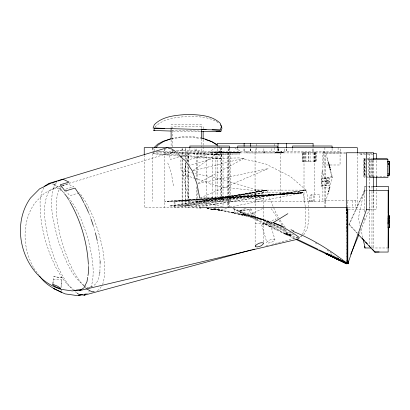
<?xml version="1.0" encoding="UTF-8"?>
<svg xmlns="http://www.w3.org/2000/svg" width="410" height="410" viewBox="0 0 410 410"><rect width="100%" height="100%" fill="white"/><g stroke="black" fill="none" stroke-linecap="round" stroke-linejoin="round"><path stroke-width="0.31" stroke-dasharray="2.05 1.54" d="M99.902 271.538L100.086 264.101M387.373 162.355L387.291 163.318M222.128 152.884L210.33 152.689L210.376 151.48L211.36 150.337L215.296 148.64M215.281 152.822L229.303 152.294L240.152 152.776L221.349 151.966L217.382 152.151L217.361 152.587L240.147 152.807L232.373 152.909M217.464 152.848L240.275 152.797L240.321 151.577L239.404 150.409L235.007 148.507M234.499 209.423L234.376 212.447L232.47 212.821L226.709 211.145L206.84 208.567M210.899 184.7L210.602 184.792M346.819 261.954L346.819 261.206M240.014 213.692L240.265 212.062M52.649 283.971L53.807 276.56L62.238 277.867L60.798 287.056M181.061 157.804L182.342 149.778L183.367 147.677M186.063 159.967L186.95 154.411L179.852 156.559M275.807 220.016L275.997 218.848L270.041 221.615M365.115 186.335L358.396 218.151L360.216 226.228M99.471 273.967L98.077 280.004A81.651 26.394 73.3 0 1 87.325 287.164L84.598 285.662M102.684 284.637L104.494 276.796L104.75 266.259L103.433 253.744A53.31 16.267 73.3 0 0 91.435 213.205L85.664 201.761L79.622 192.741M179.144 156.01A43.942 0.589 4.2 0 1 174.286 155.641L153.904 153.817L153.412 153.663L154.052 151.392M154.211 150.824L154.693 149.122M179.759 156.061A43.942 0.589 4.2 0 0 196.277 157.255L220.375 158.573L221.661 154.032L220.6 149.547L219.868 148.615M189.538 201.371L182.957 175.111L186.33 163.739M187.042 161.345L189.538 152.909M242.776 214.302L243.094 213.359M154.227 147.436L152.94 151.08L153.437 151.203M178.678 152.961A44.029 0.477 3.3 0 0 195.811 153.96L219.909 155.016L221.195 151.372L220.313 148.374M245.026 214.589L245.4 214.881L245.216 214.333L244.375 215.619L213.979 208.634M245.062 214.727L245.206 214.353L245.4 214.881L242.848 214.353L244.796 214.978L240.634 213.902L245.062 214.804L244.375 215.619L259.735 218.74L259.735 219.124L260.714 219.012L272.717 223.03M237.498 213.138L238.261 211.145L245.006 208.557M359.314 233.669L369.118 210.058M244.375 215.619L247.343 215.311L249.946 209.459L238.261 211.145M357.059 233.167L348.884 224.419L364.51 190.409L369.354 190.409M348.884 224.419L349.279 224.419L364.91 190.409M253.785 212.385L251.837 216.552L249.946 209.459M272.676 222.497L262.098 218.955L253.221 216.495L255.169 212.329M43.931 187.483L41.548 192.382L40.067 201.643L40.236 213.313L42.04 226.597L45.361 240.588L49.974 254.338L55.555 266.905L61.736 277.437L68.086 285.211L74.174 289.696M89.667 290.224L88.57 292.473L87.115 293.391M91.046 287.389C95.735 271.23 91.686 253.985 87.786 238.041C83.25 223.865 78.038 209.372 68.552 197.692M302.119 234.945L301.294 236.642L299.11 238.02M302.395 234.382C306.803 226.279 305.911 216.48 305.378 207.593M245.088 214.481L244.468 214.579L245.129 214.466L244.775 214.732M101.239 286.687L99.44 289.255L96.524 291.197M154.929 127.059C163.282 118.336 176.428 117.368 187.795 116.409C198.225 116.563 209.869 116.722 218.653 123.026M165.548 149.061L164.676 149.752L165.784 154.785L174.655 152.1M177.694 154.473L176.223 153.458L174.101 153.304L172.072 152.177L169.284 154.385L170.391 159.423L179.262 156.738M192.864 170.606L220.887 150.608L186.581 160.341M215.916 208.562L214.548 209.428L213.523 208.736M61.5 185.638L53.556 188.041L49.185 190.793C40.252 207.398 46.125 227.955 49.969 245.226C54.945 261.196 61.244 277.329 72.693 289.844M300.079 236.734L301.534 235.817M303.477 234.592L304.451 233.977L307.479 227.755L308.961 218.494L308.802 207.439M198.086 183.229L244.816 157.968L192.961 170.821M262.605 208.526L248.491 215.429L296.276 238.82M200.3 197.892L268.248 168.561L197.584 183.7M246.128 208.603L239.645 211.088L251.33 209.402L253.221 216.495M260.714 219.012L247.343 215.311L233.792 212.318L231.968 212.329L234.376 212.447L231.84 212.354L232.47 212.821L245.062 214.804L243.929 214.507M62.11 185.453L172.072 152.177M177.023 151.387L182.342 149.778M60.536 186.299L55.714 187.877L45.474 192.628L44.188 193.484L35.065 202.694C21.571 221.666 22.422 247.799 33.543 267.668M62.776 185.627L63.898 185.289M79.038 192.915L69.726 195.708L66.768 191.824M85.577 288.461L91.917 286.559M327.277 158.48L327.836 160.52M328.246 162.032L327.959 162.109L332.172 177.55L332.459 177.468L325.755 152.909L178.222 152.909M328.405 162.616L328.697 162.539L330.701 169.894L330.414 169.971M328.43 162.714L328.728 162.662M328.63 163.431L328.917 163.349M328.671 163.58L328.958 163.498M328.933 164.553L329.225 164.477M328.979 164.707L329.261 164.61L328.984 164.743M329.005 164.81L329.291 164.733M329.03 164.907L329.322 164.83M329.225 165.619L329.517 165.543M329.235 165.655L329.527 165.578M329.256 165.727L329.543 165.635M329.327 165.999L329.619 165.917M329.404 166.265L329.686 166.168M329.435 166.383L329.722 166.306M329.466 166.496L329.753 166.404M329.584 166.926L329.871 166.849M329.702 167.352L329.988 167.275M329.707 167.382L329.999 167.306M329.737 167.485L330.024 167.408M329.758 167.562L330.055 167.511M329.794 167.695L330.081 167.613M329.835 167.854L330.127 167.772M329.865 167.967L330.158 167.89M330.152 169.007L330.439 168.925M330.183 169.12L330.481 169.084M330.219 169.248L330.506 169.171M330.065 169.827L330.352 169.75M330.378 169.842L330.67 169.766M332.197 176.51L324.469 178.622L322.204 170.334L321.015 186.084L329.389 188.431M266.151 245.923L268.622 245.257M271.707 244.421L297.609 237.4M62.238 277.867L53.807 276.56M206.983 208.577L222.035 210.371L218.412 209.899L220.103 210.048L226.607 208.613M231.84 212.354L233.792 212.318M171.421 138.6C180.625 136.335 190.378 135.807 199.68 137.796M188.518 164.19L189.963 165.327L212.211 158.593L239.097 157.906L265.762 164.02L290.388 176.51L306.173 190.117L266.982 190.117L185.156 206.004L306.173 190.117L306.987 193.54L308.791 206.824M187.293 207.696L263.825 192.782L303.021 192.782L303.83 196.205L305.296 206.958M229.62 207.086L303.021 192.782L200.352 198.112M179.575 206.004L266.982 190.117L270.457 200.48L276.043 213.046L279.128 218.31M178.714 206.004L266.982 190.117L257.9 190.978L220.677 186.842L195.908 178.714M174.101 206.004L266.982 190.117L169.284 206.004L204.047 206.004L306.173 190.117L201.689 206.004M263.825 192.782L174.967 207.696L174.967 201.371L263.825 192.782L254.62 189.189L216.777 177.914L194.202 173.363M171.031 206.004L266.982 190.117M171.544 138.898C180.918 137.078 190.66 136.776 200.07 138.498M211.386 209.1L212.108 209.187L211.324 209.095M210.412 184.679L210.263 184.7M199.439 207.696L199.439 201.371L303.021 192.782L164.676 201.371L325.755 201.371L332.459 177.468L324.899 177.14M197.082 201.371L303.021 192.782L166.424 201.371M180.549 201.371L303.021 192.782L169.494 201.371M303.021 192.782L174.112 201.371L174.112 207.696M210.33 152.689L225.608 152.592M258.305 195.585L255.138 195.816L263.676 195.355L259.407 195.519M173.871 150.777L171.113 150.777L171.113 149.506M176.29 150.777L201.51 150.777L201.51 147.6M275.525 152.177L282.741 152.177L282.741 152.909M171.898 152.315L172.318 152.315M316.043 152.74L302.764 152.74L302.764 161.607L316.043 161.607L316.043 152.74L316.007 161.607M345.717 152.761L322.885 152.761L322.885 200.557L345.717 200.557M152.592 152.909L176.633 152.909M323.567 152.956L340.069 152.956M192.915 153.099L194.632 153.099M345.691 153.576L325.704 153.576L325.704 207.696M153.412 153.663L178.483 155.062M359.421 153.806L371.834 153.806M372.91 154.719L360.323 154.719L360.323 153.576M372.721 158.696L363.66 158.696L363.66 176.623L387.137 176.623M369.236 159.495L364.321 159.495L364.321 177.422L369.236 177.422M387.291 173.753L387.419 162.637M321.558 178.898L329.42 178.898M326.201 180.231L328.446 180.231L328.446 183.803L326.201 183.803M327.323 180.513L328.446 180.513L327.323 180.518L327.323 183.516L328.446 183.511M321.558 181.671L329.42 181.671M321.558 181.861L329.42 181.861M326.201 182.014L328.446 182.014M327.323 183.506L328.446 183.506M321.558 185.417L329.42 185.417M373.336 186.335L364.721 186.335L364.721 212.39M346.793 200.557L357.305 200.557M309.043 201.074L312.712 201.074M201.202 207.696L144.238 207.696L144.238 155.339M210.981 209.054L218.93 210.002L217.9 209.802M346.312 209.469L346.819 209.469M348.254 209.469L365.915 209.469M370.435 209.469L376.447 209.469L376.447 187.237M255.138 223.573L263.676 223.573M371.865 247.973L387.732 247.973M224.87 152.899L228.739 152.909M228.611 152.607L240.275 152.797M171.821 130.564L178.939 130.662A48.498 0.395 1 0 1 198.922 131.005L200.152 131.031M200.439 131.548L196.631 131.497A44.008 0.359 1 0 1 174.614 131.123L171.59 131.056M233.474 208.69L255.973 219.873L263.85 220.062L286.395 230.815M158.183 151.203L174.465 152.007M192.464 207.696L201.11 208.203M239.517 214.476L245.062 214.804M156.01 151.444L173.82 152.669A44.029 0.477 3.3 0 0 175.618 152.776M212.226 209.202L213.523 209.346L211.042 209.054M211.893 209.167L213.523 209.346M206.922 208.577L215.824 209.628L211.222 209.054M200.972 207.844L199.731 207.696L200.915 207.844M207.163 208.587L222.035 210.371M51.224 183.782L52.885 184.054M53.556 188.041L58.973 188.938M219.909 155.016L197.974 153.376A48.523 0.528 3.3 0 0 178.632 152.238M193.571 173.235L181.03 170.709L180.861 159.039M238.912 211.411L263.85 220.062L283.566 233.377L290.649 234.945L263.85 220.062L233.849 208.598M220.375 158.573L198.445 156.528A48.426 0.651 4.2 0 0 180.338 155.195M213.364 208.546L263.85 220.062L275.305 229.354L294.898 238.876M199.439 201.371L223.414 206.978M285.093 229.825L287.963 234.786L297.952 237.682M247.107 215.486L263.85 220.062L265.413 224.511L275.305 229.354M329.758 187.114L330.029 187.191L328.092 194.079L327.826 194.002M329.722 187.226L329.994 187.303M329.809 187.964L329.537 187.893L329.799 188.005M329.199 189.102L329.471 189.179M329.179 189.169L329.45 189.246M329.015 189.753L329.286 189.83M328.83 190.419L329.102 190.491M328.646 191.065L328.917 191.142M328.625 191.152L328.892 191.229M328.477 191.675L328.748 191.752M328.42 191.87L328.692 191.947M328.046 193.212L328.318 193.289M327.856 193.889L328.128 193.966M285.929 233.797L292.028 235.673L284.95 233.321L292.028 234.889L265.234 220.006L286.042 229.928M284.545 233.854L290.649 235.729L283.566 233.377M195.303 178.514L185.638 175.342L185.469 163.672M240.962 212.431L263.85 220.062M182.957 175.111L188.636 177.14M286.908 234.274L288.537 234.95M232.89 208.685L247.343 215.311M255.973 219.873L265.413 224.511M265.711 224.07L271.205 227.063L264.301 223.706M330.332 253.944L336.707 257.429M84.055 285.365C70.612 275.684 65.026 258.31 59.194 243.463C54.012 225.085 48.17 204.985 53.992 186.084A90.051 29.11 73.3 0 1 55.042 184.469M315.177 242.771L318.411 244.688M250.284 208.721L251.33 209.402M327.062 250.064L332.838 253.908M289.076 231.722L294.662 235.837M56.534 185.894L58.312 187.206M59.824 189.563L65.067 193.423M75.194 291.689L76.634 292.75M336.917 256.768L338.219 257.731M218.222 208.48L220.103 210.048M274.895 239.563L273.342 239.102A4.167 1.307 -19.8 0 0 270.349 239.783L267.674 241.208A4.5 1.414 -19.8 0 0 266.879 242.541L268.432 243.002A4.167 1.307 -19.8 0 0 271.425 242.32L274.1 240.895A4.5 1.414 -19.8 0 0 274.895 239.563L269.841 222.435M218.894 146.513L220.134 147.774M349.279 224.419L357.453 233.167M83.932 286.052C70.976 271.697 64.929 252.545 59.86 234.238C57.046 220.047 53.812 204.846 58.594 190.717A100.819 30.76 73.3 0 1 60.019 188.61M84.357 286.508L86.054 288.343M271.23 208.644L278.036 218.848M285.396 227.463L282.218 223.573L279.441 218.837M61.608 190.194L64.334 193.53M218.392 146.749L219.499 148.148M66.399 191.337L64.918 189.394L73.718 186.76L68.352 184.218A100.819 30.76 73.3 0 0 62.012 186.55M33.794 268.237L38.74 274.869M279.005 220.395L282.029 224.854M68.87 200.075L69.767 201.602M84.081 203.119L84.906 204.754M286.395 232.583L287.108 234.161M167.782 162.995L171.426 173.614L173.589 186.791M194.873 148.902L195.611 151.341M261.667 224.875L266.879 242.541M360.774 228.713L362.876 238.031M100.148 261.621L98.83 249.111A56.201 18.168 73.3 0 0 97.339 241.116M245.206 214.353L245.247 214.809M346.962 214.066L346.814 208.336L346.819 261.78M346.819 208.68L346.968 214.348M346.368 208.336L346.962 231.271M88.37 264.957L88.396 266.72M387.291 162.534L387.291 174.06M376.447 160.561L376.447 177.079M373.633 160.407L373.633 176.971M373.633 190.993L373.633 209.469M373.336 191.419L373.336 247.973M372.941 160.125L372.941 177.422M372.28 160.592L372.28 176.623M371.967 186.335L371.967 190.783M371.967 191.419L371.967 247.973M371.573 160.125L371.573 177.422M370.912 160.592L370.912 176.623M369.559 186.335L369.559 190.783M369.559 191.419L369.559 244.796M369.359 153.576L369.359 159.926M369.359 160.561L369.359 208.833M369.164 160.125L369.164 177.422M368.503 158.696L368.503 176.623M365.146 159.495L365.146 177.422M364.721 159.495L364.721 177.422M364.721 218.11L364.721 220.652M364.485 158.696L364.485 176.623M364.059 158.696L364.059 176.623M361.81 153.576L361.81 154.719M357.305 153.576L357.305 207.696L347.367 207.696L347.367 200.557M355.557 200.557L355.557 207.696M352.487 200.557L352.487 207.696M346.312 208.336L346.312 261.221M340.438 148.902L340.438 151.341L185.243 151.341L185.243 148.902M340.069 151.341L340.069 164.989L323.567 164.989L323.567 151.341M338.101 147.677L338.101 151.341M332.085 148.384L332.085 151.341M326.201 178.898L326.201 185.417M324.899 147.677L324.899 207.696M319.59 201.371L319.59 194.33L311.052 194.33L311.052 201.371M315.777 152.74L315.777 161.607M315.121 152.74L315.121 161.607M314.578 152.74L314.578 161.607M314.547 152.74L314.547 161.607M314.434 152.74L314.455 201.371M313.368 201.371L313.368 195.457L309.924 195.457L309.924 201.371M313.117 152.74L313.117 161.607M313.091 148.866L313.091 151.341M312.886 148.866L312.886 151.341M312.712 201.371L312.712 200.695L309.043 200.715L309.043 201.371M310.078 152.74L310.078 161.607M308.622 152.74L308.622 161.607M308.443 152.74L308.443 161.607M305.942 152.74L305.942 161.607M305.368 152.74L305.368 161.607M304.261 152.74L304.23 161.607M304.01 152.909L304.01 201.371M303.815 152.74L303.815 161.607M303.031 152.74L303.031 161.607M302.795 152.74L302.795 161.607M292.602 148.384L292.602 151.341M286.446 148.866L286.446 151.341M286.247 148.866L286.247 151.341M284.366 148.902L284.366 151.341M283.182 152.909L283.182 152.141L275.607 152.141L275.525 152.909M283.049 152.141L283.049 152.909M282.669 152.141L282.613 152.909M282.341 152.141L282.341 152.909M282.254 152.909L282.213 152.141L282.126 152.909M281.942 152.177L281.952 152.909M281.793 152.177L281.793 152.909M281.675 151.341L281.675 152.956L246.799 152.956L246.799 151.341M281.521 152.141L281.521 152.909M281.496 151.341L281.496 152.956M281.157 152.177L281.157 152.909M281.029 152.177L281.029 152.909M280.189 152.909L280.189 201.371M279.881 152.177L279.881 152.909M279.456 152.141L279.456 152.909M279.061 152.177L279.061 152.909M278.933 152.141L278.933 152.909M278.646 152.141L278.61 152.909M278.436 148.866L278.436 151.341M278.246 148.866L278.246 151.341M278.129 147.677L278.129 151.341M278.041 148.866L278.041 151.341M277.775 152.141L277.775 152.909M277.411 152.141L277.411 152.909M277.232 148.384L277.232 151.341M277.242 152.177L277.242 152.909M276.473 152.177L276.473 152.909M276.448 152.141L276.448 152.909M276.325 152.177L276.325 152.909M276.191 152.141L276.156 152.909M276.079 152.177L276.079 152.909M275.74 152.141L275.74 152.909M275.648 152.177L275.648 152.909M274.295 143.92L274.295 147.016M274.295 147.631L274.295 151.341M271.866 148.733L271.866 152.909M264.327 151.341L264.327 152.956M264.148 151.341L264.148 152.956M263.876 148.733L263.876 152.909M263.676 207.07L263.676 189.953L255.138 189.953L255.138 207.091M263.676 207.696L263.676 242.054M256.158 143.92L256.158 147.016M256.158 147.631L256.158 151.341M255.886 148.733L255.886 152.909M255.138 207.696L255.138 244.447M255.061 152.909L255.061 201.371M250.715 148.866L250.715 151.341M250.52 148.866L250.52 151.341M250.315 148.866L250.315 151.341M246.979 151.341L246.979 152.956M244.109 148.866L244.109 151.341M243.991 148.902L243.991 151.341M237.754 147.677L237.754 151.341M230.333 152.909L230.333 201.371M229.605 147.677L229.605 207.696M229.359 148.384L229.359 151.341M228.672 148.84L228.672 207.696M228.124 148.84L228.124 207.696M227.709 152.909L227.709 207.696M223.03 152.909L223.03 207.696M221.487 147.677L221.487 201.371M221.231 147.677L221.231 201.371M220.416 152.909L220.416 201.371M217.464 146.396L217.464 148.251M217.464 148.866L217.464 151.341M217.32 152.909L217.32 201.371M216.444 152.909L216.444 158.619M215.891 152.909L215.891 207.696M214.855 151.341L214.855 152.956L198.353 152.956L198.353 151.341M212.154 152.909L212.154 201.371M206.778 152.909L206.778 207.696M204.37 152.909L204.37 153.622L197.523 153.622L197.523 152.909M203.939 152.909L203.939 158.619M203.145 128.755L203.145 126.849L172.748 126.849L172.748 147.19M203.145 139.564L203.114 153.622M201.51 128.53L201.51 124.717L171.113 124.717L171.113 127.894M201.51 138.703L201.51 146.964M200.003 152.909L200.003 158.619M198.778 152.909L198.778 153.622M197.133 152.909L197.133 181.604M197.133 189.256L197.133 201.371M196.615 148.902L196.615 151.341M196.313 152.909L196.313 179.693M196.313 186.704L196.313 207.696M194.632 152.909L194.632 154.242L192.915 154.242L192.915 152.909M189.881 148.384L189.881 151.341M188.636 152.909L188.636 164.682M188.636 167.798L188.636 207.696M188.313 152.909L188.303 163.749M188.313 166.937L188.303 201.371M187.882 152.909L187.882 163.113M187.882 166.301L187.882 201.371M185.535 152.909L185.535 159.926M185.535 163.113L185.535 201.371M185.207 147.677L185.207 159.172M185.207 162.365L185.207 207.696M182.86 152.909L182.86 157.373M182.86 159.926L182.86 201.371M182.107 148.317L182.107 156.62M182.107 159.172L182.107 207.696M172.748 150.367L172.748 152.909M171.113 139.974L171.113 146.964M164.676 148.717L164.676 207.696M152.612 147.677L152.612 151.167M152.592 153.55L152.592 201.371M152.356 147.677L152.356 151.167M61.843 291.12L61.843 279.825L53.305 279.825L53.305 284.125M55.411 183.977A90.051 29.11 73.3 0 1 57.405 181.912M88.78 213.174A56.201 18.168 73.3 0 1 90.856 218.591M93.111 225.203A56.201 18.168 73.3 0 1 95.243 232.465M60.398 188.144A100.819 30.76 73.3 0 1 61.597 186.909M255.286 199.747L255.138 199.844A4.197 0.266 -10.2 0 0 256.388 199.813L258.305 199.537A4.413 0.282 -10.2 0 0 262.426 198.727L263.676 198.302A4.197 0.266 -10.2 0 0 262.426 198.332L260.514 198.609A4.413 0.282 -10.2 0 0 256.393 199.419L255.286 199.747M264.445 223.655L263.486 223.983A4.269 0.384 -16.4 0 0 261.734 224.911A4.269 0.384 -16.4 0 0 264.942 224.285L266.008 223.983A4.269 0.384 -16.4 0 0 269.77 222.404A4.269 0.384 -16.4 0 0 264.445 223.655M239.937 153.96L210.899 154.186L239.937 153.96M329.42 178.709L321.558 178.709L321.558 185.607L329.42 185.607L329.42 178.709"/><path stroke-width="0.61" d="M346.153 207.696L347.695 207.639L347.695 263.712L348.203 263.712L348.203 261.724L348.254 263.768L347.808 263.768L347.475 251.022M387.773 161.94L387.814 161.402M388.188 221.195L388.203 218.089M388.393 215.716L388.388 212.365M388.695 215.716L388.649 211.837L388.562 212.882L388.255 212.882L388.352 186.335L373.571 186.335M388.736 216.126L388.649 210.453L388.557 212.882M389.413 219.868L389.474 227.704L388.003 227.704L388.126 221.815M100.101 263.481L100.148 261.621M389.397 223.24L389.382 217.039L389.269 217.951L388.009 217.951L388.147 215.742M388.111 224.326L388.157 218.058M389.259 227.704L389.305 224.588M388.255 212.882L388.28 212.421M389.264 217.951L389.356 215.522L389.464 218.807M87.684 277.324L86.997 281.619L83.963 287.84L79.591 290.593L76.583 290.095M87.955 275.607L88.478 272.358L88.396 266.72M99.609 273.367L99.891 272.158M170.985 131.046L153.77 130.498L154.544 128.207M201.074 131.559L220.821 131.641L221.979 128.207L220.795 124.901M366.545 152.761L366.545 209.469L349.284 259.494A20.936 20.936 0 0 1 347.808 262.805M220.19 130.088L221.4 126.669L220.262 123.348C211.729 114.964 198.578 114.826 187.344 114.446C175.946 115.261 162.77 116.071 154.278 124.691L153.068 128.11L220.19 130.088L212.149 129.775M350.74 254.323L358.827 234.848M348.228 262.005L348.203 262.057A19.926 19.926 0 0 1 347.952 262.538M155.861 147.738L158.198 144.971L163.703 141.424L170.832 138.718M154.227 147.436L157.732 144.105L163.236 141.26L170.365 139.092M167.29 147.677L48.949 183.403L44.577 186.16M77.116 293.104L78.781 294.334L84.199 295.231L85.172 294.616M79.591 290.593L296.922 239.399L299.11 238.02L298.864 237.216C290.951 231.327 282.295 226.489 273.204 222.671L287.887 213.671M49.984 183.747L39.585 188.851L30.458 198.061C8.748 228.38 24.067 276.929 59.532 288.835L60.593 289.27L72.273 290.921L81.641 289.286M51.747 182.988L57.051 181.328M58.174 180.989L59.291 180.656A90.051 29.11 73.3 0 1 63.75 179.58L69.111 182.122L60.311 184.761L65.118 191.075L75.015 188.108L81.057 197.128L83.804 202.576M84.199 295.231L251.35 249.936M252.586 249.603L254.436 249.101M73.902 290.798L76.409 290.306M39.503 275.889C45.546 285.022 55.493 289.752 65.2 293.903L76.88 295.554L81.016 294.939M78.505 295.431L82.676 294.621M83.63 294.431L86.469 293.878M94.228 291.5L91.932 291.802L86.479 288.799M153.77 130.498L154.862 130.467M357.92 234.089L374.699 252.047L379.117 251.945M373.279 153.576L376.447 153.576L376.447 158.66M373.141 158.696L387.291 158.696L387.291 159.972M369.379 159.495L387.957 159.495L387.957 162.058M389.5 163.39L389.413 161.478L387.937 161.478L388.06 163.39L389.5 163.39L389.5 164.641L387.983 164.641L387.983 173.825L389.5 173.825L389.5 175.224L387.86 175.224M387.491 175.152L387.886 175.152M369.379 177.422L387.957 177.422L387.957 174.86M369.569 190.409L388.147 190.409L388.147 215.824M201.356 207.696L346.347 207.696L346.347 152.761L373.633 152.761L373.633 159.767M366.545 209.469L369.876 209.469M388.255 211.196L388.557 211.196M388.009 216.265L389.264 216.265M388.003 226.028L389.259 226.028M371.25 247.973L364.721 247.973L364.721 246.205M388.198 247.973L388.352 227.073M374.699 252.047L388.147 252.047L388.147 227.263M337.44 259.315L346.819 263.768L325.366 253.549L346.312 263.768L346.819 263.768L346.819 262.774M154.883 128.125L164.533 128.356M216.075 131.41L220.821 131.641M201.279 129.422L206.184 129.575M48.949 183.403L50.671 183.69M53.438 184.146L54.366 184.3L55.642 185.243M200.264 137.919L204.944 138.939L211.949 141.732L217.29 145.35M205.061 139.451L211.483 141.506L216.823 144.412M273.204 222.671L283.525 226.622M292.986 231.394C312.861 239.076 330.885 250.741 347.695 263.712M290.951 229.728L293.744 231.004M59.281 291.213L61.843 292.376L53.305 288.42L54.484 288.983M339.511 259.597L326.749 253.493L344.436 262.118M340.069 259.858L348.203 263.712L344.902 262.144M340.52 260.063L343.8 261.621M337.896 258.818L319.385 249.962M338.27 258.992L339.418 259.54L338.363 259.033M336.61 258.203L338.476 259.089M339.962 259.796L341.048 260.314M332.899 257.147L295.958 239.394M333.417 257.393L337.235 259.212M335.226 258.259L337.097 259.146M336.451 258.838L339.664 260.37M318.175 249.382L297.342 239.337M168.156 147.923L169.494 148.666L171.616 148.825L177.991 153.222L180.549 156.897L185.356 160.689L192.346 170.975L196.959 183.834L199.716 198.148M59.655 188.2L61.218 189.717M343.247 261.483L346.312 263.768L346.312 262.492M344.108 261.57L346.312 263.768M362.189 238.23L364.341 240.537M365.628 241.915L367.35 243.755M369.072 245.6L369.933 246.523M372.516 249.285L375.094 252.047M64.724 194.007L66.809 196.564L68.573 199.567M70.064 202.109C80.831 221.016 87.197 242.643 88.36 264.368M84.906 204.754L86.828 208.567A56.201 18.168 73.3 0 1 88.539 212.585M363.157 239.276L365.115 247.973M389.423 164.641L389.423 173.825M389.377 161.478L389.3 175.224M388.147 217.73L388.147 224.085M388.06 163.39L388.06 164.641M388.06 173.825L388.06 175.224M376.447 177.079L376.447 186.606M373.633 177.612L373.633 190.353M357.305 152.986L357.305 147.677L144.238 147.677L144.238 154.703M348.254 261.852L348.254 263.768M347.808 209.469L347.808 263.768M332.085 147.79L332.085 146.016L292.602 146.016L292.602 147.79M313.091 146.396L313.091 143.305L217.464 143.305L217.464 145.16M286.446 143.305L286.446 147.631M278.041 143.305L278.041 147.631M277.232 147.79L277.232 146.016L237.754 146.016L237.754 147.677M250.315 143.305L250.315 146.396M244.109 143.305L244.109 146.396M229.359 147.79L229.359 146.016L189.881 146.016L189.881 147.79M203.145 131.297L203.145 138.928M201.51 129.165L201.51 138.067M171.113 128.53L171.113 139.338M91.076 219.201A56.201 18.168 73.3 0 1 93.111 225.203M95.407 233.07A56.201 18.168 73.3 0 1 97.206 240.491M255.286 245.877L255.286 246.712C258.203 247.517 262.159 245.949 263.676 243.33L263.533 242.966C260.673 242.059 257.244 243.76 255.286 245.877M60.106 288.496L56.672 287.287A4.73 0.697 26.4 0 1 53.807 285.693L52.552 284.586A4.064 0.6 26.4 0 1 53.654 284.617L57.518 286.18L60.429 288.097A4.31 0.589 9.9 0 1 60.106 288.496"/></g></svg>
